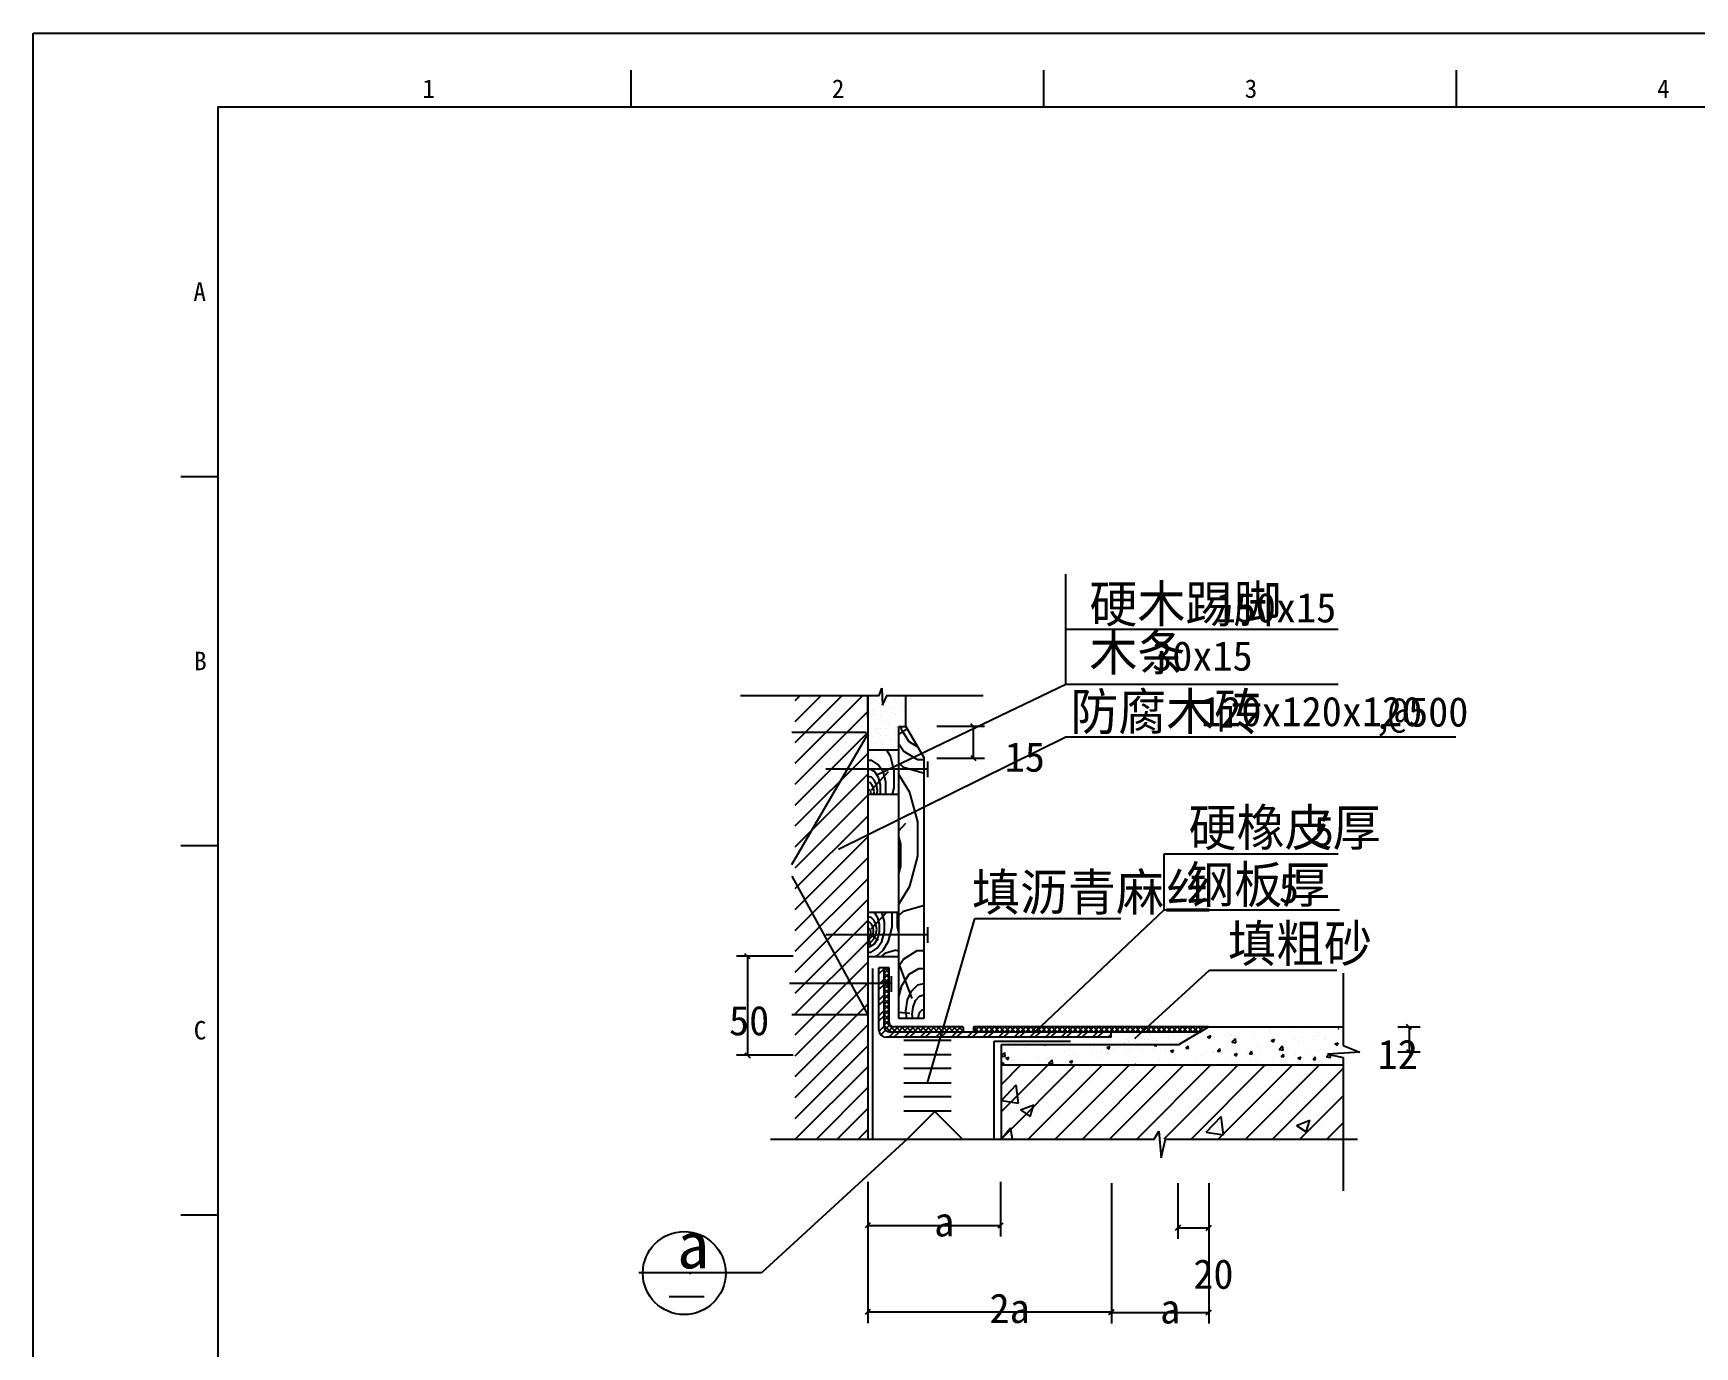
# Model space of a CAD drawing. Header units: metres. Extents: x 10696 to 16636, y 10609 to 14809.
# Drawn here: x 10696 to 12945, y 13030 to 14809 of the extents above; entities that cross this region are included whole.
import ezdxf

# ---------------------------------------------------------------- set-up
doc = ezdxf.new("R2010")
doc.units = ezdxf.units.M
for name, color, linetype in [('AXIS', 3, 'Continuous'), ('CX', 2, 'Continuous'), ('HATCH', 9, 'Continuous'), ('PUB_DIM', 4, 'Continuous'), ('PUB_TEXT', 7, 'Continuous'), ('S_SURFACE', 4, 'Continuous'), ('SXX', 4, 'Continuous'), ('TK', 9, 'Continuous'), ('XX', 7, 'Continuous'), ('ZX', 3, 'Continuous')]:
    doc.layers.add(name, color=color, linetype=linetype)

# ---------------------------------------------------------------- blocks, each defined once
blk = doc.blocks.new('_DIMX')
blk.add_lwpolyline([(-70, -70), (70, 70)])

msp = doc.modelspace()

# ---------------------------------------------------------------- linework, layer by layer
for p, q in [((11727.49, 13820.08), (11819.11, 13911.71)), ((11727.49, 13848.37), (11790.83, 13911.71)), ((11727.49, 13876.65), (11762.54, 13911.71)), ((11727.49, 13904.93), (11734.26, 13911.71)), ((11835.85, 13905.5), (11835.85, 13905.5)), ((11852.62, 13911.46), (11852.62, 13911.46)), ((11855.65, 13910.99), (11855.65, 13910.99)), ((11862.86, 13906.48), (11862.86, 13906.48)), ((11727.49, 13791.8), (11825.68, 13889.99)), ((11828.37, 13888.58), (11828.37, 13888.58)), ((11828.96, 13890.66), (11828.96, 13890.66)), ((11832.51, 13893.56), (11832.51, 13893.56)), ((11832.59, 13885.9), (11832.59, 13885.9)), ((11834.16, 13891.34), (11834.16, 13891.34)), ((11834.36, 13891.87), (11834.36, 13891.87)), ((11836.48, 13886.23), (11836.48, 13886.23)), ((11839.69, 13901.27), (11839.69, 13901.27)), ((11842.29, 13892.41), (11842.29, 13892.41)), ((11843.06, 13883.9), (11843.06, 13883.9)), ((11849.97, 13896.58), (11849.97, 13896.58)), ((11855.87, 13894.2), (11855.87, 13894.2)), ((11859.51, 13888.64), (11859.51, 13888.64)), ((11861.08, 13894.89), (11861.08, 13894.89)), ((11862.58, 13902.34), (11862.58, 13902.34)), ((11863.49, 13887.21), (11863.49, 13887.21)), ((11863.73, 13885.95), (11863.73, 13885.95)), ((11864.42, 13900.65), (11864.42, 13900.65)), ((11869.21, 13895.96), (11869.21, 13895.96)), ((11870.84, 13901.32), (11870.84, 13901.32)), ((11873.12, 13892.68), (11873.12, 13892.68)), ((11875.55, 13896.46), (11875.55, 13896.46)), ((11727.49, 13763.51), (11825.68, 13861.71)), ((11836.45, 13863.54), (11836.45, 13863.54)), ((11837.11, 13866.97), (11837.11, 13866.97)), ((11838.18, 13865.98), (11838.18, 13865.98)), ((11840.67, 13860.86), (11840.67, 13860.86)), ((11843.38, 13866.67), (11843.38, 13866.67)), ((11847.77, 13876.23), (11847.77, 13876.23)), ((11850.6, 13877.31), (11850.6, 13877.31)), ((11851.51, 13867.74), (11851.51, 13867.74)), ((11853.01, 13874.78), (11853.01, 13874.78)), ((11854.85, 13873.09), (11854.85, 13873.09)), ((11863.55, 13865.12), (11863.55, 13865.12)), ((11864.12, 13867.94), (11864.12, 13867.94)), ((11865.09, 13869.52), (11865.09, 13869.52)), ((11867.59, 13863.6), (11867.59, 13863.6)), ((11867.65, 13858.93), (11879.08, 13866.75)), ((11870.3, 13870.21), (11870.3, 13870.21)), ((11871.84, 13864.7), (11870.44, 13869.77)), ((11881.74, 13849.21), (11871.83, 13864.7)), ((11876.18, 13877.19), (11876.18, 13877.19)), ((11825.68, 13838.44), (11825.68, 13838.44)), ((11825.68, 13838.44), (11825.68, 13838.44)), ((11833.49, 13856.34), (11833.49, 13856.34)), ((11833.81, 13839.51), (11833.81, 13839.51)), ((11837.74, 13847.7), (11837.74, 13847.7)), ((11843.45, 13847.22), (11843.45, 13847.22)), ((11844.53, 13838.5), (11844.53, 13838.5)), ((11845.29, 13845.53), (11845.29, 13845.53)), ((11847.4, 13841.3), (11847.4, 13841.3)), ((11856.16, 13829.75), (11850.84, 13838.44)), ((11851.23, 13858.05), (11851.23, 13858.05)), ((11851.86, 13838.78), (11851.86, 13838.78)), ((11852.6, 13841.99), (11852.6, 13841.99)), ((11855.85, 13851.18), (11855.85, 13851.18)), ((11860.73, 13843.06), (11860.73, 13843.06)), ((11864.75, 13848.67), (11864.75, 13848.67)), ((11874.12, 13836.63), (11867.65, 13845.76)), ((11893.14, 13842.39), (11881.74, 13849.21)), ((11727.49, 13735.23), (11825.68, 13833.43)), ((11825.68, 13824.43), (11830.64, 13824.43)), ((11839.4, 13818.62), (11830.64, 13824.43)), ((11846.26, 13808.94), (11839.4, 13818.62)), ((11861.49, 13809.91), (11856.16, 13829.75)), ((11874.12, 13814.36), (11867.65, 13820.18)), ((11892.41, 13825.01), (11874.12, 13836.63)), ((11900.78, 13806.62), (11874.12, 13814.36)), ((11892.41, 13825.01), (11901.55, 13825.01)), ((11727.49, 13706.94), (11825.68, 13805.14)), ((11825.68, 13812.33), (11829.11, 13812.33)), ((11825.68, 13802.08), (11826.06, 13802.16)), ((11825.68, 13794.42), (11825.68, 13794.42)), ((11828.73, 13793.45), (11825.68, 13794.42)), ((11830.64, 13801.19), (11826.06, 13802.16)), ((11831.4, 13790.55), (11828.73, 13793.45)), ((11835.21, 13808.45), (11829.11, 13812.33)), ((11830.64, 13784.25), (11853.49, 13808.94)), ((11834.83, 13796.84), (11830.64, 13801.19)), ((11837.49, 13791.03), (11834.83, 13796.84)), ((11840.16, 13800.71), (11835.21, 13808.45)), ((11842.83, 13791.03), (11840.16, 13800.71)), ((11850.06, 13794.9), (11846.26, 13808.94)), ((11850.06, 13779.9), (11850.06, 13794.9)), ((11861.49, 13786.67), (11861.49, 13809.91)), ((11882.5, 13780.48), (11867.65, 13804.74)), ((11900.79, 13806.62), (11901.55, 13806.84)), ((11727.49, 13678.66), (11825.68, 13776.86)), ((11825.68, 13784.62), (11826.06, 13784.74)), ((11827.59, 13784.25), (11826.06, 13784.74)), ((11829.11, 13782.8), (11827.59, 13784.25)), ((11829.87, 13780.86), (11829.11, 13782.8)), ((11830.26, 13778.44), (11829.87, 13780.86)), ((11830.03, 13777.02), (11830.26, 13778.44)), ((11833.3, 13786.19), (11831.4, 13790.55)), ((11834.06, 13781.35), (11833.3, 13786.19)), ((11833.4, 13777.15), (11834.06, 13781.35)), ((11838.64, 13783.28), (11837.49, 13791.03)), ((11837.7, 13777.31), (11838.64, 13783.28)), ((11842.16, 13777.48), (11842.83, 13779.9)), ((11842.83, 13779.9), (11842.83, 13791.03)), ((11849.48, 13777.76), (11850.06, 13779.9)), ((11859.25, 13778.13), (11861.49, 13786.67)), ((11893.17, 13740.79), (11882.5, 13780.48)), ((11727.49, 13650.38), (11825.68, 13748.57)), ((11867.65, 13728.57), (11877.17, 13738.85)), ((11893.17, 13694.32), (11893.17, 13740.79)), ((11727.49, 13622.09), (11825.68, 13720.29)), ((11870.31, 13710.78), (11867.65, 13720.57)), ((11870.31, 13680.76), (11870.31, 13710.78)), ((11727.49, 13593.81), (11825.68, 13692)), ((11867.65, 13670.97), (11870.31, 13680.77)), ((11882.5, 13653.66), (11893.17, 13694.32)), ((11727.49, 13565.52), (11825.68, 13663.72)), ((11727.49, 13537.24), (11825.68, 13635.44)), ((11867.65, 13629.4), (11882.5, 13653.66)), ((11825.68, 13612.26), (11826.04, 13612.33)), ((11830.27, 13611.44), (11826.04, 13612.33)), ((11830.26, 13595.77), (11851.26, 13618.44)), ((11834.49, 13618.15), (11834.04, 13618.44)), ((11839.08, 13610.99), (11834.49, 13618.15)), ((11848.24, 13605.62), (11844.76, 13618.44)), ((11858.81, 13598.01), (11858.81, 13618.44)), ((11865.86, 13598.01), (11865.86, 13618.44)), ((11867.65, 13613.95), (11874.12, 13619.78)), ((11874.12, 13619.78), (11900.79, 13627.52)), ((11901.55, 13627.3), (11900.79, 13627.52)), ((11727.49, 13508.95), (11825.68, 13607.15)), ((11828.5, 13604.28), (11825.68, 13605.17)), ((11825.68, 13596.1), (11826.04, 13596.22)), ((11827.45, 13595.77), (11826.04, 13596.22)), ((11828.86, 13594.42), (11827.45, 13595.77)), ((11830.97, 13601.59), (11828.5, 13604.28)), ((11829.56, 13592.63), (11828.86, 13594.42)), ((11829.91, 13590.4), (11829.56, 13592.63)), ((11829.56, 13588.16), (11829.91, 13590.4)), ((11834.14, 13607.41), (11830.26, 13611.44)), ((11832.73, 13597.56), (11830.97, 13601.59)), ((11833.44, 13593.08), (11832.73, 13597.56)), ((11832.73, 13588.6), (11833.44, 13593.08)), ((11836.61, 13602.04), (11834.14, 13607.41)), ((11837.67, 13594.87), (11836.61, 13602.04)), ((11836.61, 13588.16), (11837.66, 13594.87)), ((11841.54, 13602.04), (11839.07, 13610.99)), ((11839.07, 13582.78), (11841.54, 13591.74)), ((11841.54, 13591.74), (11841.54, 13602.04)), ((11844.71, 13578.75), (11848.24, 13591.74)), ((11848.24, 13591.74), (11848.24, 13605.62)), ((11853.87, 13579.2), (11858.81, 13598.01)), ((11867.65, 13591.16), (11865.86, 13598.01)), ((11727.49, 13480.67), (11825.68, 13578.87)), ((11826.04, 13585.02), (11825.68, 13585.13)), ((11825.68, 13581.89), (11828.5, 13582.78)), ((11825.68, 13581.89), (11825.68, 13581.89)), ((11826.04, 13577.41), (11825.68, 13577.49)), ((11825.68, 13572.04), (11828.86, 13572.04)), ((11826.04, 13585.02), (11827.45, 13585.47)), ((11826.04, 13577.41), (11830.26, 13578.31)), ((11829.91, 13572.04), (11826.74, 13584.13)), ((11827.45, 13585.47), (11828.86, 13586.81)), ((11828.5, 13582.78), (11830.97, 13585.47)), ((11828.86, 13586.81), (11829.56, 13588.16)), ((11828.86, 13572.04), (11834.49, 13575.62)), ((11830.26, 13578.31), (11834.14, 13582.78)), ((11830.26, 13564.43), (11838.37, 13569.8)), ((11840.13, 13580.54), (11830.62, 13587.26)), ((11830.97, 13585.47), (11832.73, 13588.6)), ((11834.14, 13582.78), (11836.61, 13588.16)), ((11834.49, 13575.62), (11839.07, 13582.78)), ((11837.66, 13559.5), (11846.47, 13567.11)), ((11838.37, 13569.8), (11844.71, 13578.75)), ((11846.47, 13567.11), (11853.87, 13579.2)), ((11849.99, 13563.53), (11862.33, 13567.11)), ((11867.65, 13565.57), (11862.34, 13567.11)), ((11727.49, 13452.39), (11825.68, 13550.58)), ((11825.68, 13564.43), (11830.26, 13564.43)), ((11834.02, 13558.44), (11837.66, 13559.5)), ((11844.35, 13558.44), (11850, 13563.53)), ((11867.65, 13545.78), (11874.12, 13554.91)), ((11885.55, 13501.67), (11867.65, 13549.48)), ((11874.12, 13554.91), (11892.41, 13566.53)), ((11892.41, 13566.53), (11901.55, 13566.53)), ((11727.49, 13424.1), (11825.68, 13522.3)), ((11840.74, 13541.93), (11841.89, 13543.08)), ((11840.74, 13534.86), (11847.74, 13541.86)), ((11840.74, 13520.72), (11847.74, 13527.72)), ((11847.74, 13536.08), (11854.74, 13543.08)), ((11854.74, 13536.01), (11847.74, 13543.01)), ((11847.74, 13529.01), (11854.74, 13536.01)), ((11854.74, 13528.93), (11847.74, 13535.93)), ((11847.74, 13521.93), (11854.74, 13528.93)), ((11854.74, 13521.86), (11847.74, 13528.86)), ((11847.74, 13514.86), (11854.74, 13521.86)), ((11871.84, 13519.1), (11881.74, 13534.59)), ((11881.74, 13534.59), (11894.69, 13542.33)), ((11893.17, 13520.06), (11901.55, 13521.84)), ((11894.69, 13542.33), (11901.55, 13542.33)), ((11840.74, 13513.65), (11847.74, 13520.65)), ((11840.74, 13499.5), (11847.74, 13506.5)), ((11840.74, 13492.43), (11847.74, 13499.43)), ((11854.74, 13514.79), (11847.74, 13521.79)), ((11847.74, 13507.79), (11854.74, 13514.79)), ((11854.74, 13507.72), (11847.74, 13514.72)), ((11847.74, 13500.72), (11854.74, 13507.72)), ((11854.74, 13500.65), (11847.74, 13507.65)), ((11847.74, 13493.65), (11854.74, 13500.65)), ((11854.74, 13493.58), (11847.74, 13500.58)), ((11867.65, 13503.91), (11871.84, 13519.1)), ((11877.17, 13484.25), (11879.45, 13499.73)), ((11879.45, 13499.73), (11884.79, 13511.35)), ((11884.79, 13511.35), (11893.17, 13520.06)), ((11890.12, 13498.77), (11895.45, 13504.57)), ((11895.45, 13504.57), (11901.55, 13506.51)), ((11901.55, 13506.51), (11901.55, 13506.51)), ((11727.49, 13395.82), (11825.68, 13494.01)), ((11840.74, 13478.29), (11847.74, 13485.29)), ((11840.74, 13471.22), (11847.74, 13478.22)), ((11847.74, 13486.58), (11854.74, 13493.58)), ((11854.74, 13486.51), (11847.74, 13493.51)), ((11847.74, 13479.51), (11854.74, 13486.51)), ((11854.74, 13479.44), (11847.74, 13486.44)), ((11847.74, 13472.44), (11854.74, 13479.44)), ((11854.74, 13472.37), (11847.74, 13479.37)), ((11882.5, 13481.34), (11867.65, 13482.56)), ((11878.69, 13474.56), (11877.17, 13484.25)), ((11885.55, 13480.37), (11887.07, 13490.05)), ((11886.46, 13474.56), (11885.55, 13480.37)), ((11887.07, 13490.05), (11890.12, 13498.77)), ((11893.93, 13474.56), (11894.69, 13479.4)), ((11894.69, 13479.4), (11896.22, 13483.28)), ((11896.22, 13483.28), (11899.26, 13486.18)), ((11899.26, 13486.18), (11901.55, 13486.91)), ((11727.49, 13367.53), (11825.68, 13465.73)), ((11840.91, 13457.25), (11847.74, 13464.08)), ((11843.22, 13452.49), (11849.64, 13458.9)), ((11847.74, 13465.37), (11854.74, 13472.37)), ((11863.96, 13456.08), (11847.74, 13472.3)), ((11856.89, 13456.08), (11847.74, 13465.22)), ((11849.08, 13459.64), (11855.53, 13466.09)), ((11853.06, 13456.54), (11859.69, 13463.17)), ((11853.95, 13449.08), (11860.95, 13456.08)), ((11859.66, 13456.08), (11866.66, 13463.08)), ((11861.02, 13449.08), (11868.02, 13456.08)), ((11871.03, 13456.08), (11864.03, 13463.08)), ((11866.73, 13456.08), (11873.73, 13463.08)), ((11878.1, 13456.08), (11871.1, 13463.08)), ((11873.8, 13456.08), (11880.8, 13463.08)), ((11875.17, 13449.08), (11882.17, 13456.08)), ((11885.17, 13456.08), (11878.17, 13463.08)), ((11880.88, 13456.08), (11887.88, 13463.08)), ((11882.24, 13449.08), (11889.24, 13456.08)), ((11892.24, 13456.08), (11885.24, 13463.08)), ((11887.95, 13456.08), (11894.95, 13463.08)), ((11899.31, 13456.08), (11892.31, 13463.08)), ((11893.93, 13474.56), (11893.93, 13474.56)), ((11895.02, 13456.08), (11902.02, 13463.08)), ((11896.38, 13449.08), (11903.38, 13456.08)), ((11906.38, 13456.08), (11899.38, 13463.08)), ((11902.09, 13456.08), (11909.09, 13463.08)), ((11903.45, 13449.08), (11910.45, 13456.08)), ((11913.45, 13456.08), (11906.45, 13463.08)), ((11909.16, 13456.08), (11916.16, 13463.08)), ((11920.53, 13456.08), (11913.53, 13463.08)), ((11916.23, 13456.08), (11923.23, 13463.08)), ((11917.59, 13449.08), (11924.59, 13456.08)), ((11927.6, 13456.08), (11920.6, 13463.08)), ((11923.3, 13456.08), (11930.3, 13463.08)), ((11924.66, 13449.08), (11931.66, 13456.08)), ((11934.67, 13456.08), (11927.67, 13463.08)), ((11930.37, 13456.08), (11937.37, 13463.08)), ((11941.74, 13456.08), (11934.74, 13463.08)), ((11937.44, 13456.08), (11944.44, 13463.08)), ((11938.8, 13449.08), (11945.8, 13456.08)), ((11948.81, 13456.08), (11941.81, 13463.08)), ((11944.52, 13456.08), (11951.52, 13463.08)), ((11945.88, 13449.08), (11952.88, 13456.08)), ((11954.82, 13457.14), (11948.88, 13463.08)), ((11951.59, 13456.08), (11954.82, 13459.31)), ((11960.02, 13449.08), (11967.02, 13456.08)), ((11967.09, 13449.08), (11974.09, 13456.08)), ((11975.82, 13456.08), (11968.82, 13463.08)), ((11968.89, 13456.08), (11975.89, 13463.08)), ((11982.89, 13456.08), (11975.89, 13463.08)), ((11975.96, 13456.08), (11982.96, 13463.08)), ((11981.23, 13449.08), (11988.23, 13456.08)), ((11989.96, 13456.08), (11982.96, 13463.08)), ((11983.03, 13456.08), (11990.03, 13463.08)), ((11988.3, 13449.08), (11995.3, 13456.08)), ((11997.03, 13456.08), (11990.03, 13463.08)), ((11990.1, 13456.08), (11997.1, 13463.08)), ((12004.1, 13456.08), (11997.1, 13463.08)), ((11997.17, 13456.08), (12004.17, 13463.08)), ((12002.44, 13449.08), (12009.44, 13456.08)), ((12011.17, 13456.08), (12004.17, 13463.08)), ((12004.24, 13456.08), (12011.24, 13463.08)), ((12009.52, 13449.08), (12016.52, 13456.08)), ((12018.24, 13456.08), (12011.24, 13463.08)), ((12011.31, 13456.08), (12018.31, 13463.08)), ((12025.31, 13456.08), (12018.31, 13463.08)), ((12018.39, 13456.08), (12025.39, 13463.08)), ((12023.66, 13449.08), (12030.66, 13456.08)), ((12032.39, 13456.08), (12025.39, 13463.08)), ((12025.46, 13456.08), (12032.46, 13463.08)), ((12030.73, 13449.08), (12037.73, 13456.08)), ((12039.46, 13456.08), (12032.46, 13463.08)), ((12032.53, 13456.08), (12039.53, 13463.08)), ((12046.53, 13456.08), (12039.53, 13463.08)), ((12039.6, 13456.08), (12046.6, 13463.08)), ((12044.87, 13449.08), (12051.87, 13456.08)), ((12053.6, 13456.08), (12046.6, 13463.08)), ((12046.67, 13456.08), (12053.67, 13463.08)), ((12051.94, 13449.08), (12058.94, 13456.08)), ((12060.67, 13456.08), (12053.67, 13463.08)), ((12053.74, 13456.08), (12060.74, 13463.08)), ((12067.74, 13456.08), (12060.74, 13463.08)), ((12060.81, 13456.08), (12067.81, 13463.08)), ((12066.08, 13449.08), (12073.08, 13456.08)), ((12074.81, 13456.08), (12067.81, 13463.08)), ((12067.88, 13456.08), (12074.88, 13463.08)), ((12073.16, 13449.08), (12080.16, 13456.08)), ((12081.88, 13456.08), (12074.88, 13463.08)), ((12074.95, 13456.08), (12081.95, 13463.08)), ((12088.95, 13456.08), (12081.95, 13463.08)), ((12082.03, 13456.08), (12089.03, 13463.08)), ((12087.3, 13449.08), (12094.3, 13456.08)), ((12096.03, 13456.08), (12089.03, 13463.08)), ((12089.1, 13456.08), (12096.1, 13463.08)), ((12094.37, 13449.08), (12101.37, 13456.08)), ((12103.1, 13456.08), (12096.1, 13463.08)), ((12096.17, 13456.08), (12103.17, 13463.08)), ((12110.17, 13456.08), (12103.17, 13463.08)), ((12103.24, 13456.08), (12110.24, 13463.08)), ((12108.51, 13449.08), (12115.51, 13456.08)), ((12117.24, 13456.08), (12110.24, 13463.08)), ((12110.31, 13456.08), (12117.31, 13463.08)), ((12115.58, 13449.08), (12122.58, 13456.08)), ((12124.31, 13456.08), (12117.31, 13463.08)), ((12117.38, 13456.08), (12124.38, 13463.08)), ((12131.38, 13456.08), (12124.38, 13463.08)), ((12124.45, 13456.08), (12131.45, 13463.08)), ((12129.72, 13449.08), (12136.72, 13456.08)), ((12138.45, 13456.08), (12131.45, 13463.08)), ((12131.52, 13456.08), (12138.52, 13463.08)), ((12136.79, 13449.08), (12143.79, 13456.08)), ((12145.52, 13456.08), (12138.52, 13463.08)), ((12138.59, 13456.08), (12145.59, 13463.08)), ((12152.59, 13456.08), (12145.59, 13463.08)), ((12145.66, 13456.08), (12152.66, 13463.08)), ((12159.66, 13456.08), (12152.66, 13463.08)), ((12152.74, 13456.08), (12159.74, 13463.08)), ((12166.74, 13456.08), (12159.74, 13463.08)), ((12159.81, 13456.08), (12166.81, 13463.08)), ((12165.91, 13455.89), (12165.91, 13455.89)), ((12166.44, 13454.72), (12166.44, 13454.72)), ((12173.81, 13456.08), (12166.81, 13463.08)), ((12166.88, 13456.08), (12173.88, 13463.08)), ((12180.88, 13456.08), (12173.88, 13463.08)), ((12173.95, 13456.08), (12180.95, 13463.08)), ((12187.95, 13456.08), (12180.95, 13463.08)), ((12181.02, 13456.08), (12188.02, 13463.08)), ((12195.02, 13456.08), (12188.02, 13463.08)), ((12188.09, 13456.08), (12195.09, 13463.08)), ((12202.09, 13456.08), (12195.09, 13463.08)), ((12195.16, 13456.08), (12202.16, 13463.08)), ((12209.16, 13456.08), (12202.16, 13463.08)), ((12202.23, 13456.08), (12209.23, 13463.08)), ((12206.45, 13454.37), (12206.45, 13454.37)), ((12216.23, 13456.08), (12209.23, 13463.08)), ((12209.3, 13456.08), (12216.3, 13463.08)), ((12223.3, 13456.08), (12216.3, 13463.08)), ((12216.38, 13456.08), (12223.38, 13463.08)), ((12230.38, 13456.08), (12223.38, 13463.08)), ((12223.45, 13456.08), (12230.45, 13463.08)), ((12237.45, 13456.08), (12230.45, 13463.08)), ((12230.52, 13456.08), (12237.52, 13463.08)), ((12244.52, 13456.08), (12237.52, 13463.08)), ((12237.59, 13456.08), (12244.59, 13463.08)), ((12251.59, 13456.08), (12244.59, 13463.08)), ((12244.66, 13456.08), (12251.66, 13463.08)), ((12247.25, 13454.37), (12247.25, 13454.37)), ((12258.66, 13456.08), (12251.66, 13463.08)), ((12251.73, 13456.08), (12258.73, 13463.08)), ((12265.73, 13456.08), (12258.73, 13463.08)), ((12258.8, 13456.08), (12265.8, 13463.08)), ((12272.8, 13456.08), (12265.8, 13463.08)), ((12265.87, 13456.08), (12272.87, 13463.08)), ((12267.46, 13454.58), (12267.46, 13454.58)), ((12278.16, 13457.79), (12272.87, 13463.08)), ((12272.94, 13456.08), (12279.94, 13463.08)), ((12282.58, 13460.44), (12279.94, 13463.08)), ((12304.98, 13460.63), (12304.98, 13460.63)), ((12331.74, 13454.48), (12331.74, 13454.48)), ((12337, 13459.28), (12337, 13459.28)), ((12344.77, 13457.69), (12344.77, 13457.69)), ((12351.38, 13458.54), (12351.38, 13458.54)), ((12369.03, 13457.93), (12369.03, 13457.93)), ((12369.64, 13459.47), (12369.64, 13459.47)), ((12375.57, 13461.91), (12375.57, 13461.91)), ((12384.66, 13461.44), (12384.66, 13461.44)), ((12401.06, 13456.57), (12401.06, 13456.57)), ((12424.2, 13463.08), (12425.38, 13462.28)), ((12425.38, 13462.28), (12425.65, 13463.08)), ((12433.09, 13455.22), (12433.09, 13455.22)), ((12463.21, 13460.5), (12463.55, 13460.91)), ((12463.21, 13460.5), (12463.61, 13460.47)), ((11727.49, 13339.25), (11825.68, 13437.45)), ((12007.23, 13433.34), (12007.23, 13433.34)), ((12022.25, 13435.32), (12022.25, 13435.32)), ((12037.51, 13435.47), (12037.51, 13435.47)), ((12044.98, 13438.31), (12044.98, 13438.31)), ((12064.26, 13439.08), (12065.87, 13437.99)), ((12065.87, 13437.99), (12066.23, 13439.08)), ((12100.86, 13438.25), (12100.86, 13438.25)), ((12127.05, 13435.68), (12127.05, 13435.68)), ((12132.89, 13436.9), (12132.89, 13436.9)), ((12149.11, 13435.2), (12153.31, 13436.81)), ((12149.11, 13435.2), (12152.1, 13433.19)), ((12150.94, 13449.08), (12154.97, 13453.11)), ((12152.1, 13433.19), (12153.31, 13436.81)), ((12159.79, 13440.4), (12159.79, 13440.4)), ((12160.22, 13432.56), (12160.22, 13432.56)), ((12164.92, 13435.55), (12164.92, 13435.55)), ((12173.37, 13442.19), (12173.37, 13442.19)), ((12173.64, 13441.58), (12173.64, 13441.58)), ((12176.39, 13445.6), (12176.39, 13445.6)), ((12178.23, 13443.91), (12178.23, 13443.91)), ((12178.58, 13442.88), (12178.58, 13442.88)), ((12180.03, 13446.97), (12180.03, 13446.97)), ((12180.47, 13434.56), (12180.47, 13434.56)), ((12184.96, 13454.26), (12184.96, 13454.26)), ((12186.71, 13443.95), (12186.71, 13443.95)), ((12191.02, 13436.78), (12191.02, 13436.78)), ((12196.95, 13434.19), (12196.95, 13434.19)), ((12200.29, 13445.74), (12200.29, 13445.74)), ((12204.78, 13441.63), (12204.78, 13441.63)), ((12205.5, 13446.42), (12205.5, 13446.42)), ((12205.61, 13446.85), (12205.61, 13446.85)), ((12208.3, 13452.68), (12208.3, 13452.68)), ((12211.41, 13434.52), (12211.41, 13434.52)), ((12213.32, 13437.96), (12214.26, 13439.08)), ((12213.32, 13437.96), (12216.91, 13437.65)), ((12213.63, 13447.49), (12213.63, 13447.49)), ((12216.11, 13454.32), (12216.11, 13454.32)), ((12216.91, 13437.65), (12216.65, 13439.08)), ((12217, 13444.71), (12217, 13444.71)), ((12227.21, 13449.28), (12227.21, 13449.28)), ((12228.98, 13432.84), (12228.98, 13432.84)), ((12232.41, 13449.96), (12232.41, 13449.96)), ((12232.62, 13447.82), (12232.62, 13447.82)), ((12235.34, 13430.4), (12239.54, 13432.01)), ((12235.93, 13441.69), (12235.93, 13441.69)), ((12238.32, 13428.38), (12239.54, 13432.01)), ((12240.54, 13451.03), (12240.54, 13451.03)), ((12247.06, 13453.49), (12247.06, 13453.49)), ((12254.13, 13452.82), (12254.13, 13452.82)), ((12256.11, 13444.52), (12256.11, 13444.52)), ((12256.36, 13434.2), (12259.25, 13437.64)), ((12256.36, 13434.2), (12259.95, 13433.88)), ((12258.79, 13448.16), (12258.79, 13448.16)), ((12259.95, 13433.88), (12259.25, 13437.64)), ((12259.33, 13453.51), (12259.33, 13453.51)), ((12281.4, 13446.53), (12281.4, 13446.53)), ((12283.3, 13449.35), (12283.3, 13449.35)), ((12285.6, 13453.93), (12285.6, 13453.93)), ((12285.75, 13449.75), (12289.95, 13451.36)), ((12285.75, 13449.75), (12288.74, 13447.73)), ((12288.74, 13447.73), (12289.95, 13451.36)), ((12294, 13449.51), (12294, 13449.51)), ((12299.39, 13430.43), (12302.29, 13433.88)), ((12302.98, 13430.12), (12302.29, 13433.88)), ((12309.02, 13451.49), (12309.02, 13451.49)), ((12312.87, 13433.22), (12312.87, 13433.22)), ((12313.6, 13453.19), (12313.6, 13453.19)), ((12316.39, 13452.54), (12316.39, 13452.54)), ((12317.63, 13452.57), (12317.63, 13452.57)), ((12318.69, 13442.38), (12323.36, 13447.25)), ((12318.69, 13442.38), (12324.02, 13441.55)), ((12324.02, 13441.55), (12323.36, 13447.25)), ((12344.04, 13437.71), (12344.04, 13437.71)), ((12349.66, 13451.22), (12349.66, 13451.22)), ((12353.85, 13435.8), (12353.85, 13435.8)), ((12368.87, 13437.78), (12368.87, 13437.78)), ((12371.98, 13444.94), (12376.18, 13446.56)), ((12371.98, 13444.94), (12374.96, 13442.93)), ((12374.29, 13437.55), (12374.29, 13437.55)), ((12374.84, 13441.94), (12374.84, 13441.94)), ((12374.96, 13442.93), (12376.18, 13446.55)), ((12381.69, 13449.87), (12381.69, 13449.87)), ((12382.72, 13432.45), (12387.4, 13437.32)), ((12382.72, 13432.45), (12388.06, 13431.62)), ((12388.06, 13431.62), (12387.4, 13437.32)), ((12391.6, 13440.77), (12391.6, 13440.77)), ((12405.15, 13445.78), (12405.15, 13445.78)), ((12409.28, 13443.55), (12409.28, 13443.55)), ((12413.71, 13448.51), (12413.71, 13448.51)), ((12429.49, 13445.76), (12429.49, 13445.76)), ((12436.31, 13450.28), (12436.31, 13450.28)), ((12444.28, 13449.56), (12444.28, 13449.56)), ((12444.51, 13447.74), (12444.51, 13447.74)), ((12445.74, 13447.16), (12445.74, 13447.16)), ((12458.21, 13440.14), (12462.41, 13441.75)), ((12458.21, 13440.14), (12461.19, 13438.12)), ((12461.19, 13438.12), (12462.41, 13441.75)), ((12466.39, 13434.53), (12466.39, 13434.53)), ((12006.47, 13423.65), (12011.14, 13428.53)), ((12006.47, 13423.65), (12011.81, 13422.83)), ((12006.47, 13411.65), (12009.36, 13415.1)), ((12006.47, 13411.65), (12006.47, 13411.65)), ((12006.47, 13411.65), (12006.47, 13411.65)), ((12006.47, 13311.64), (12106.48, 13411.65)), ((12006.47, 13348.41), (12069.71, 13411.65)), ((12006.47, 13385.18), (12032.94, 13411.65)), ((12007.2, 13431.63), (12007.2, 13431.63)), ((12010, 13411.65), (12009.36, 13415.1)), ((12011.81, 13422.83), (12011.14, 13428.53)), ((12012.47, 13420.65), (12016.67, 13422.27)), ((12012.47, 13420.65), (12015.45, 13418.64)), ((12015.45, 13418.64), (12016.67, 13422.27)), ((12022.08, 13417.66), (12022.08, 13417.66)), ((12029.19, 13414.65), (12029.19, 13414.65)), ((12036.78, 13415.5), (12036.78, 13415.5)), ((12043.24, 13311.64), (12143.25, 13411.65)), ((12057.07, 13423.67), (12057.07, 13423.67)), ((12067.09, 13419.63), (12067.09, 13419.63)), ((12067.94, 13419.99), (12067.94, 13419.99)), ((12070.5, 13413.72), (12075.18, 13418.59)), ((12070.5, 13413.72), (12075.84, 13412.9)), ((12075.84, 13412.9), (12075.18, 13418.59)), ((12080.01, 13311.64), (12180.02, 13411.65)), ((12082.11, 13421.61), (12082.11, 13421.61)), ((12092.06, 13429.67), (12092.06, 13429.67)), ((12098.7, 13415.85), (12102.9, 13417.46)), ((12098.7, 13415.85), (12101.68, 13413.84)), ((12098.75, 13424.22), (12098.75, 13424.22)), ((12101.68, 13413.84), (12102.9, 13417.46)), ((12104.83, 13424.6), (12104.83, 13424.6)), ((12106.44, 13416.5), (12106.44, 13416.5)), ((12116.78, 13311.64), (12216.79, 13411.65)), ((12129.05, 13428.06), (12129.05, 13428.06)), ((12141.43, 13422.51), (12141.43, 13422.51)), ((12142.72, 13429.59), (12142.72, 13429.59)), ((12153.55, 13311.64), (12253.56, 13411.65)), ((12157.74, 13431.57), (12157.74, 13431.57)), ((12159.49, 13412.58), (12159.49, 13412.58)), ((12176.42, 13428.51), (12176.42, 13428.51)), ((12186.52, 13411.65), (12189.13, 13412.66)), ((12188.79, 13411.65), (12189.13, 13412.66)), ((12190.29, 13416.81), (12190.29, 13416.81)), ((12190.32, 13311.64), (12290.33, 13411.65)), ((12202.58, 13415.89), (12202.58, 13415.89)), ((12217.6, 13417.86), (12217.6, 13417.86)), ((12220.6, 13420.65), (12220.6, 13420.65)), ((12227.09, 13311.64), (12327.1, 13411.65)), ((12234.33, 13413.52), (12234.33, 13413.52)), ((12235.34, 13430.4), (12238.32, 13428.38)), ((12240.32, 13420.86), (12240.32, 13420.86)), ((12251.76, 13425.15), (12251.76, 13425.15)), ((12261.01, 13431.49), (12261.01, 13431.49)), ((12263.86, 13311.64), (12363.87, 13411.65)), ((12269.32, 13419.53), (12269.32, 13419.53)), ((12278.21, 13425.84), (12278.21, 13425.84)), ((12282.57, 13429.37), (12282.57, 13429.37)), ((12293.04, 13430.13), (12293.04, 13430.13)), ((12293.24, 13427.82), (12293.24, 13427.82)), ((12299.39, 13430.43), (12302.98, 13430.12)), ((12300.63, 13311.64), (12400.64, 13411.65)), ((12304.31, 13425.53), (12304.31, 13425.53)), ((12312.14, 13413.24), (12312.14, 13413.24)), ((12315.96, 13430.81), (12315.96, 13430.81)), ((12321.57, 13425.59), (12325.77, 13427.2)), ((12321.57, 13425.59), (12324.55, 13423.58)), ((12324.55, 13423.58), (12325.77, 13427.2)), ((12325.07, 13428.78), (12325.07, 13428.78)), ((12337.4, 13311.64), (12437.41, 13411.65)), ((12338.07, 13412.14), (12338.07, 13412.14)), ((12339.3, 13431.54), (12339.3, 13431.54)), ((12342.43, 13426.67), (12345.32, 13430.11)), ((12342.43, 13426.67), (12346.02, 13426.35)), ((12343.31, 13417.74), (12343.31, 13417.74)), ((12346.02, 13426.35), (12345.32, 13430.11)), ((12353.09, 13414.11), (12353.09, 13414.11)), ((12357.1, 13427.43), (12357.1, 13427.43)), ((12374.11, 13421.96), (12374.11, 13421.96)), ((12375.81, 13417.11), (12375.81, 13417.11)), ((12385.47, 13422.9), (12388.36, 13426.35)), ((12385.47, 13422.9), (12389.05, 13422.59)), ((12389.05, 13422.59), (12388.36, 13426.35)), ((12389.13, 13426.07), (12389.13, 13426.07)), ((12404.42, 13425.81), (12404.42, 13425.81)), ((12407.79, 13420.79), (12412, 13422.4)), ((12407.79, 13420.79), (12410.78, 13418.77)), ((12410.78, 13418.77), (12412, 13422.4)), ((12413.71, 13422.09), (12413.71, 13422.09)), ((12421.16, 13424.72), (12421.16, 13424.72)), ((12428.5, 13419.13), (12431.39, 13422.58)), ((12428.5, 13419.13), (12432.09, 13418.82)), ((12428.73, 13424.07), (12428.73, 13424.07)), ((12432.09, 13418.82), (12431.39, 13422.58)), ((12435.58, 13430.3), (12435.58, 13430.3)), ((12441.8, 13413.76), (12441.8, 13413.76)), ((12446.76, 13422.51), (12451.43, 13427.39)), ((12446.76, 13422.51), (12452.09, 13421.69)), ((12452.09, 13421.69), (12451.43, 13427.39)), ((12451.45, 13427.06), (12451.45, 13427.06)), ((12453.19, 13423.37), (12453.19, 13423.37)), ((12465.66, 13414.56), (12465.66, 13414.56)), ((11727.49, 13310.96), (11825.68, 13409.16)), ((12009.63, 13398.2), (12009.63, 13398.2)), ((12009.78, 13405.62), (12009.78, 13405.62)), ((12374.17, 13311.64), (12469.69, 13407.17)), ((12377.38, 13389.73), (12377.38, 13389.73)), ((11755.97, 13311.16), (11825.68, 13380.88)), ((12006.47, 13363.64), (12026.72, 13384.75)), ((12029.59, 13360.06), (12026.72, 13384.75)), ((12406.33, 13366.09), (12406.33, 13366.09)), ((12410.94, 13311.64), (12469.3, 13370.01)), ((12432.7, 13367.76), (12432.7, 13367.76)), ((11784.45, 13311.36), (11825.68, 13352.59)), ((12006.47, 13363.64), (12029.59, 13360.06)), ((12032.47, 13350.64), (12050.68, 13357.63)), ((12032.47, 13350.64), (12045.4, 13341.92)), ((12045.4, 13341.92), (12050.68, 13357.63)), ((12225.75, 13363.7), (12225.75, 13363.7)), ((12269.14, 13346.23), (12269.14, 13346.23)), ((12272.84, 13347.78), (12272.84, 13347.78)), ((12334.23, 13354.79), (12334.23, 13354.79)), ((11812.93, 13311.56), (11825.68, 13324.31)), ((12006.47, 13311.64), (12019, 13326.58)), ((12021.76, 13311.64), (12019, 13326.58)), ((12074.12, 13337.67), (12074.12, 13337.67)), ((12104.94, 13324.61), (12104.94, 13324.61)), ((12137.8, 13328.29), (12137.8, 13328.29)), ((12283.95, 13320.61), (12304.2, 13341.71)), ((12283.95, 13320.61), (12307.08, 13317.02)), ((12307.08, 13317.02), (12304.2, 13341.71)), ((12406.12, 13329.82), (12424.33, 13336.81)), ((12406.12, 13329.82), (12419.06, 13321.1)), ((12419.06, 13321.1), (12424.33, 13336.81)), ((12439.68, 13332.64), (12439.68, 13332.64)), ((12447.7, 13311.64), (12468.91, 13332.85)), ((12006.47, 13311.64), (12006.47, 13311.64)), ((12006.47, 13311.64), (12006.47, 13311.64))]:
    msp.add_line(p, q)
at = {"layer": 'AXIS'}
for p, q in [((11854.74, 13543.08), (11840.74, 13543.08)), ((11840.74, 13459.08), (11840.74, 13543.08)), ((11847.74, 13464.08), (11847.74, 13543.08)), ((11854.74, 13469.08), (11854.74, 13543.08)), ((12275.31, 13456.08), (11855.74, 13456.08)), ((11954.82, 13463.08), (11860.74, 13463.08)), ((11954.82, 13463.08), (11954.82, 13456.08)), ((12286.98, 13463.08), (11968.82, 13463.08)), ((11968.82, 13463.08), (11968.82, 13456.08)), ((12154.97, 13449.08), (12154.97, 13456.08)), ((12275.31, 13456.08), (12286.98, 13463.08)), ((12154.97, 13449.08), (11850.74, 13449.08))]:
    msp.add_line(p, q, dxfattribs=at)
for centre, radius in [((11577.11, 13129.77), 56.13), ((11585.13, 13129.77), 0.57), ((11585.13, 13129.77), 0.57)]:
    msp.add_circle(centre, radius, dxfattribs=at)
for centre, radius in [((11850.74, 13459.08), 10), ((11855.74, 13464.08), 8), ((11860.74, 13469.08), 6)]:
    msp.add_arc(centre, radius, 180, 270, dxfattribs=at)
at = {"layer": 'CX'}
msp.add_line((11825.68, 13882.53), (11825.68, 13910.76), dxfattribs=at)
at = {"layer": 'HATCH'}
msp.add_line((11556.73, 13098.19), (11604.11, 13098.19), dxfattribs=at)
at = {"layer": 'PUB_DIM'}
for p, q in [((11919.14, 13870.21), (11983.52, 13870.21)), ((11968.52, 13870.16), (11968.52, 13827.21)), ((11919.14, 13827.16), (11983.52, 13827.16)), ((11724.77, 13558.73), (11647.71, 13558.73)), ((11662.71, 13558.68), (11662.71, 13424.78)), ((12573.45, 13462.93), (12543.52, 13462.93)), ((12558.52, 13462.88), (12558.52, 13428.98)), ((11724.77, 13424.73), (11647.71, 13424.73)), ((12573.45, 13428.93), (12543.52, 13428.93)), ((11825.49, 13253.49), (11825.49, 13179.42)), ((12005.49, 13253.49), (12005.49, 13179.42)), ((11825.49, 13251.64), (11825.49, 13062.2)), ((12155.42, 13251.64), (12155.42, 13061.62)), ((12155.49, 13251.64), (12155.49, 13062.2)), ((12245.42, 13251.64), (12245.42, 13176.02)), ((12287.42, 13251.64), (12287.42, 13061.62)), ((12287.42, 13251.64), (12287.42, 13176.02)), ((11825.54, 13194.42), (12005.44, 13194.42)), ((12245.47, 13191.02), (12287.37, 13191.02)), ((11825.54, 13077.2), (12155.44, 13077.2)), ((12155.47, 13076.62), (12287.37, 13076.62))]:
    msp.add_line(p, q, dxfattribs=at)
at = {"layer": 'PUB_TEXT'}
for p, q in [((12093.68, 13927.13), (12093.68, 14075.95)), ((12093.68, 14001.54), (12462.73, 14001.54)), ((11837.68, 13804.58), (12093.68, 13927.13)), ((12093.68, 13927.13), (12462.73, 13927.13)), ((11786.14, 13703.91), (12093.68, 13855.96)), ((12093.68, 13855.96), (12462.73, 13855.96)), ((12462.73, 13855.96), (12621.93, 13855.96)), ((12226.93, 13697.44), (12462.73, 13697.44)), ((12051.87, 13456.08), (12226.93, 13621.71)), ((12226.93, 13621.71), (12464.22, 13621.71)), ((11906.44, 13387.56), (11970.67, 13610.09)), ((11970.67, 13610.09), (12168.14, 13610.09)), ((12187.2, 13447.22), (12288.35, 13539.88)), ((12288.35, 13539.88), (12435.26, 13539.88)), ((12435.26, 13539.88), (12460.55, 13539.88)), ((11878.79, 13310.96), (11681.49, 13129.94)), ((11681.49, 13129.94), (11515.59, 13129.94))]:
    msp.add_line(p, q, dxfattribs=at)
at = {"layer": 'S_SURFACE'}
for p, q in [((11825.68, 13911.71), (11825.68, 13311.64)), ((11867.65, 13558.44), (11867.65, 13869.77)), ((11867.65, 13869.77), (11877.34, 13869.77)), ((11877.34, 13869.77), (11901.55, 13827.83)), ((11825.68, 13838.44), (11867.65, 13838.44)), ((11901.55, 13827.83), (11901.55, 13474.56)), ((11825.68, 13778.44), (11867.65, 13778.44)), ((11825.68, 13618.44), (11867.65, 13618.44)), ((11825.68, 13558.44), (11867.65, 13558.44)), ((11867.65, 13474.56), (11867.65, 13558.44)), ((11901.55, 13474.56), (11867.65, 13474.56)), ((11938.44, 13444.68), (11874.44, 13444.68)), ((11874.44, 13425.64), (11938.44, 13425.64)), ((12006.47, 13311.64), (12006.47, 13411.65)), ((12006.47, 13411.65), (12469.37, 13411.65)), ((11938.44, 13406.6), (11874.44, 13406.6)), ((11874.44, 13387.56), (11938.44, 13387.56)), ((11938.44, 13368.52), (11874.44, 13368.52)), ((11874.44, 13349.48), (11938.44, 13349.48))]:
    msp.add_line(p, q, dxfattribs=at)
at = {"layer": 'SXX'}
msp.add_line((11877.34, 13869.77), (11877.34, 13911.71), dxfattribs=at)
at = {"layer": 'TK'}
for p, q in [((10695.55, 14808.59), (16635.55, 14808.59)), ((10695.55, 10608.59), (10695.55, 14808.59)), ((11504.55, 14758.59), (11504.55, 14708.59)), ((12063.55, 14758.59), (12063.55, 14708.59)), ((12622.55, 14758.59), (12622.55, 14708.59)), ((10895.55, 14208.59), (10945.55, 14208.59)), ((10895.55, 13708.59), (10945.55, 13708.59)), ((10895.55, 13208.59), (10945.55, 13208.59))]:
    msp.add_line(p, q, dxfattribs=at)
msp.add_lwpolyline([(16535.55, 14708.59), (10945.55, 14708.59), (10945.55, 10708.59), (16535.55, 10708.59)], close=True, dxfattribs=at)
at = {"layer": 'XX'}
for p, q in [((11653.28, 13911.71), (11841.12, 13911.71)), ((11841.12, 13911.71), (11844.78, 13921.79)), ((11844.78, 13921.79), (11845.4, 13898.93)), ((11845.4, 13898.93), (11852.04, 13912.09)), ((11851.63, 13911.96), (11981.81, 13911.96)), ((11877.34, 13869.23), (11877.34, 13911.17)), ((11823.54, 13861.71), (11722.68, 13861.71)), ((11722.68, 13683.15), (11825.68, 13859.43)), ((11906.7, 13822.54), (11906.7, 13801.13)), ((11906.7, 13812.3), (11768.84, 13812.3)), ((12226.93, 13621.71), (12226.93, 13697.44)), ((11722.68, 13667.29), (11825.68, 13479.35)), ((11906.7, 13598.21), (11906.7, 13576.8)), ((11906.7, 13587.97), (11768.84, 13587.97)), ((11832.14, 13542.31), (11832.14, 13310.96)), ((11857.44, 13532.04), (11857.44, 13510.63)), ((12469.37, 13535.83), (12469.37, 13438.04)), ((11857.44, 13521.8), (11719.59, 13521.8)), ((11825.68, 13479.35), (11722.68, 13479.35)), ((12246.98, 13439.08), (12286.98, 13463.08)), ((12286.98, 13463.08), (12469.37, 13463.08)), ((11996.79, 13310.96), (11996.79, 13443.92)), ((11996.79, 13443.92), (12100.09, 13443.92)), ((12006.47, 13411.65), (12006.47, 13439.08)), ((12006.47, 13439.08), (12246.98, 13439.08)), ((12469.37, 13438.04), (12491.96, 13429.01)), ((12491.96, 13429.01), (12448.29, 13426)), ((12448.29, 13426), (12469.37, 13421.49)), ((12469.37, 13421.49), (12469.37, 13240.95)), ((11878.79, 13310.96), (11916.27, 13348.44)), ((11953.75, 13310.96), (11916.27, 13348.44)), ((12213.32, 13310.96), (12219.53, 13321.82)), ((12219.53, 13321.82), (12222.79, 13285.96)), ((11693.91, 13310.96), (12213.32, 13310.96)), ((12222.79, 13285.96), (12228.77, 13310.96)), ((12228.77, 13310.96), (12488.84, 13310.96))]:
    msp.add_line(p, q, dxfattribs=at)

# ---------------------------------------------------------------- block references
at = {"layer": 'PUB_DIM', "xscale": 0.05, "yscale": 0.05, "zscale": 0.05}
for p, rotation in [((11968.52, 13870.21), 90), ((11968.52, 13827.16), 270), ((11662.71, 13558.73), 90), ((12558.52, 13462.93), 90), ((12558.52, 13428.93), 270), ((11662.71, 13424.73), 270), ((11825.49, 13194.42), 180), ((12245.42, 13191.02), 180), ((11825.49, 13077.2), 180), ((12155.42, 13076.62), 180)]:
    msp.add_blockref('_DIMX', p, dxfattribs=dict(at, rotation=rotation))
for p in [(12005.49, 13194.42), (12287.42, 13191.02), (12155.49, 13077.2), (12287.42, 13076.62)]:
    msp.add_blockref('_DIMX', p, dxfattribs=at)

# ---------------------------------------------------------------- texts
at = {"layer": 'PUB_DIM', "char_height": 40, "attachment_point": 1}
for s, insert in [('\\A1;15', (12011.02, 13848.69)), ('\\A1;50', (11637.71, 13491.73)), ('\\A1;12', (12516.02, 13445.93)), ('\\A1;a', (11915.49, 13219.42)), ('\\A1;20', (12266.42, 13148.52)), ('\\A1;2a', (11990.49, 13102.2)), ('\\A1;a', (12221.42, 13101.62))]:
    msp.add_mtext(s, dxfattribs=dict(at, insert=insert))
at = {"layer": 'PUB_TEXT'}
for s, height, p in [('硬木踢脚', 50, (12125.75, 14010.85)), ('150x15', 40, (12296.71, 14010.85)), ('木条', 50, (12125.75, 13945.49)), ('30x15', 40, (12210.71, 13945.49)), ('防腐木砖', 50, (12099.81, 13865.03)), ('120x120x120', 40, (12277.06, 13870.31)), ('@500', 40, (12530.03, 13869.75)), (',', 40, (12509.77, 13866.58)), ('硬橡皮厚', 50, (12260.04, 13707.98)), ('5', 40, (12429.4, 13707.98)), ('钢板厚', 50, (12256.87, 13630.8)), ('填沥青麻丝', 50, (11966.71, 13620.53)), ('5', 40, (12382.23, 13630.8)), ('填粗砂', 50, (12313.46, 13550.98))]:
    msp.add_text(s, height=height, dxfattribs=at).set_placement(p)
at = {"layer": 'TK'}
for s, p in [('1', (11222.52, 14721.09)), ('2', (11776.96, 14721.09)), ('3', (12335.96, 14721.09)), ('4', (12894.46, 14721.09)), ('A', (10912.45, 14446.09)), ('B', (10913.46, 13946.09)), ('C', (10912.96, 13446.09))]:
    msp.add_text(s, height=25, dxfattribs=at).set_placement(p)
at = {"layer": 'ZX'}
msp.add_text('a', height=63.65, dxfattribs=at).set_placement((11567.42, 13136.29))

doc.saveas('drawing.dxf')
